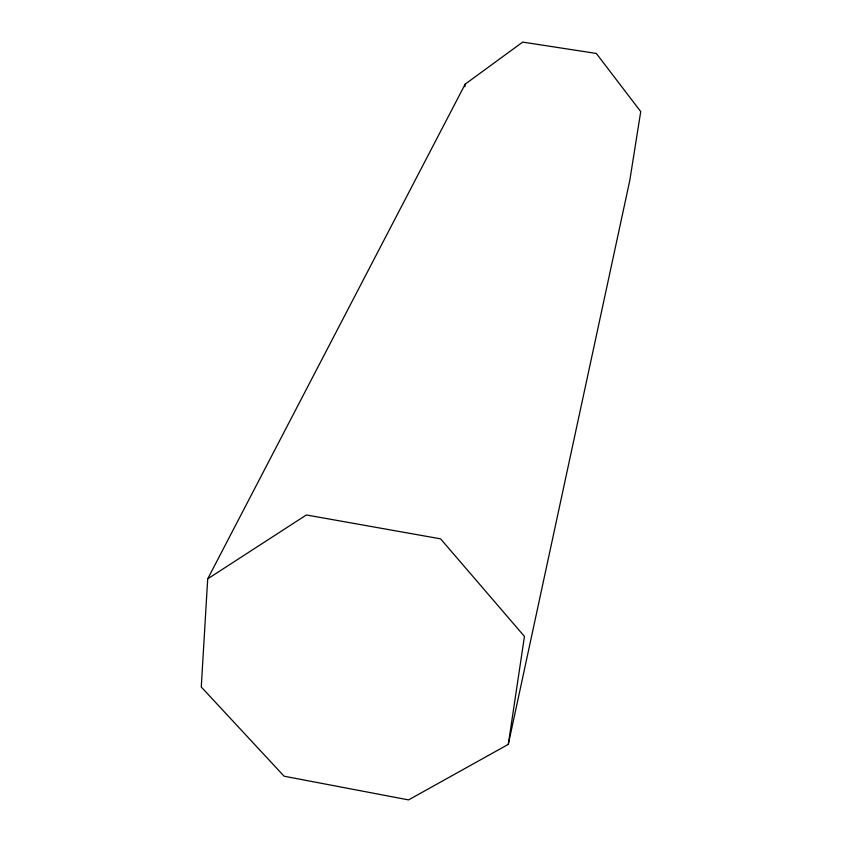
<?xml version="1.0" encoding="UTF-8"?>
<svg xmlns="http://www.w3.org/2000/svg" width="842" height="842" viewBox="0 0 842 842"><rect width="100%" height="100%" fill="white"/><g stroke="black" fill="none" stroke-linecap="round" stroke-linejoin="round"><path stroke-width="1.26" d="M207.7 578.854L201.27 686.988L284.091 776.208L408.559 799.9L508.294 744.37L629.795 180.399L640.73 111.597L596.315 53.435L522.682 42.1L465.173 84.147L207.7 578.854L306.362 514.967L440.566 538.838L524.45 636.415L508.294 744.37M464.868 86.737L465.173 84.147"/></g></svg>
